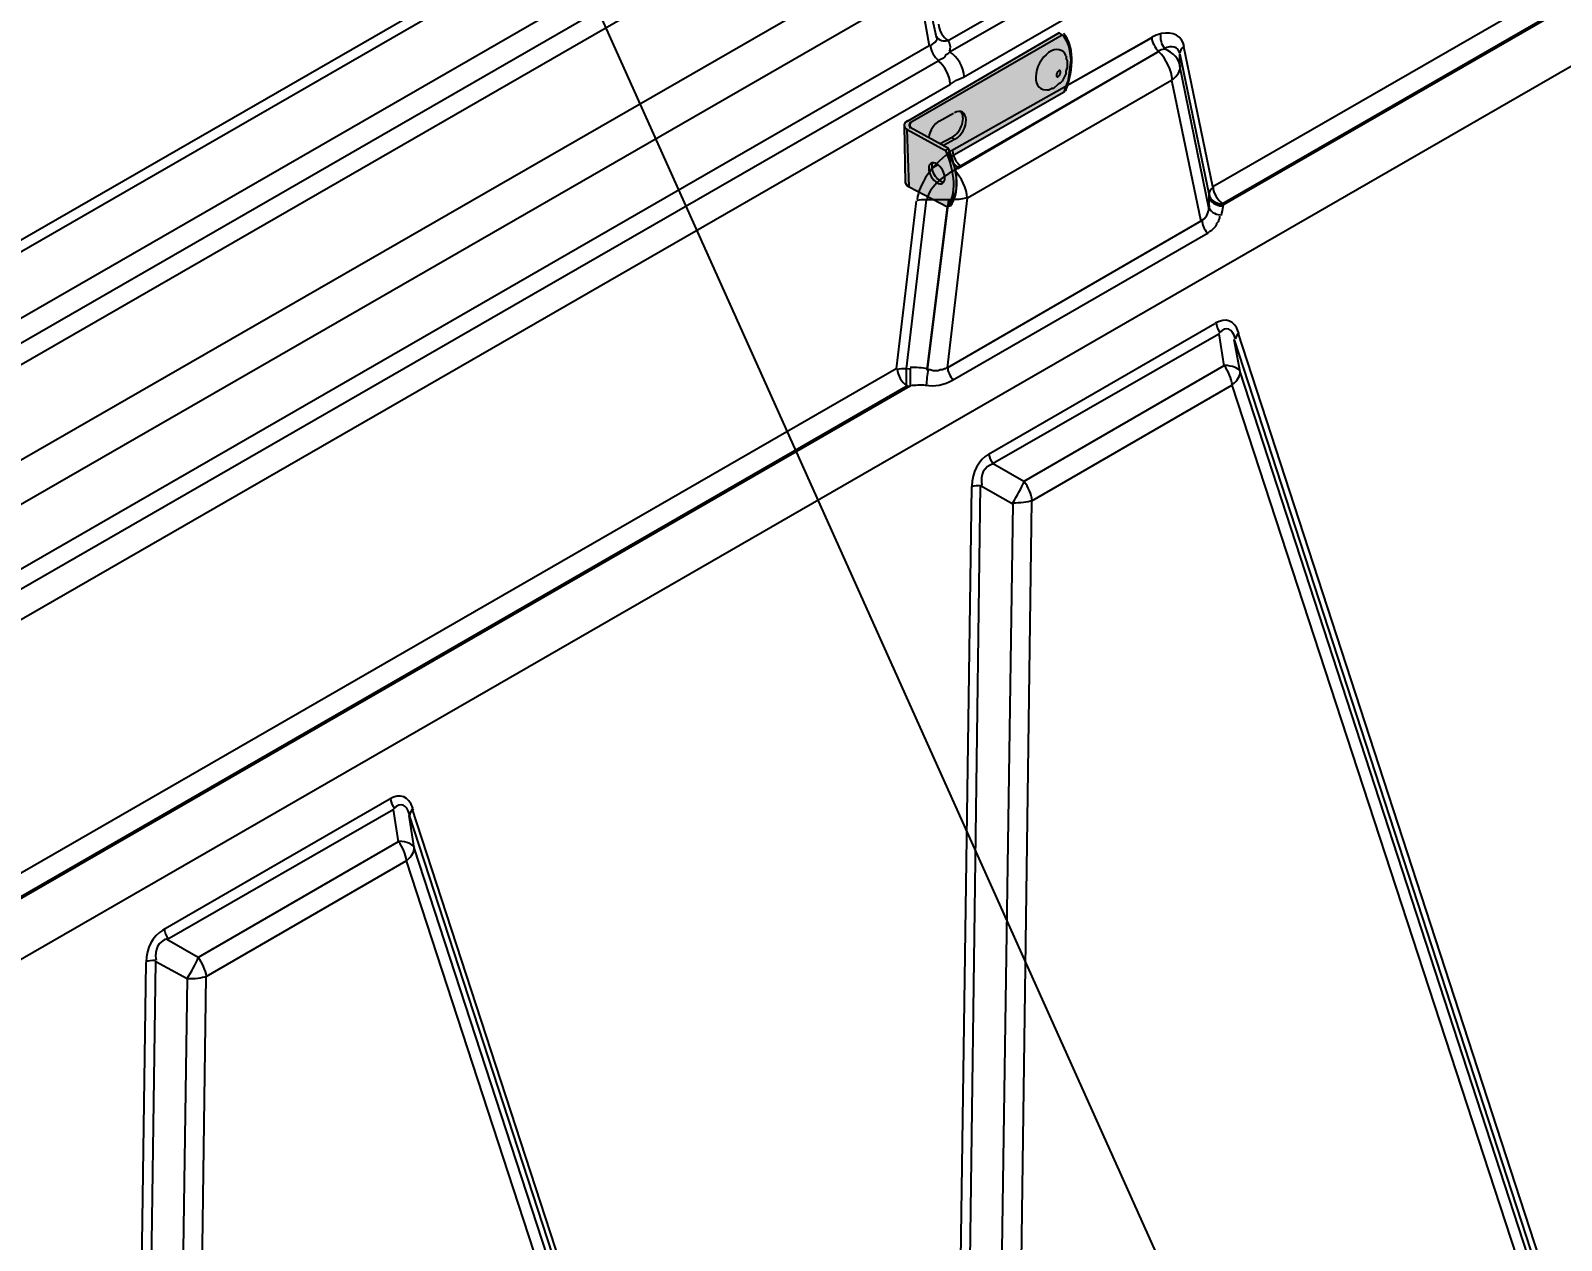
# Model space of a CAD drawing. Header units: feet. Extents: x -689 to 1837, y -511 to 1546.
# Drawn here: x 98.22 to 126.08, y 1274.64 to 1296.65 of the extents above; entities that cross this region are included whole.
import ezdxf
from ezdxf import colors
from ezdxf.entities.mleader import LeaderData, LeaderLine
from ezdxf.math import Vec2, Vec3

# ---------------------------------------------------------------- set-up
doc = ezdxf.new("R2010")
doc.units = ezdxf.units.FT
doc.header["$MEASUREMENT"] = 0
doc.layers.add('EQUIPMENT', color=6, linetype='Continuous')
doc.layers.add('TEXT', color=1, linetype='Continuous')
doc.styles.add('NEI-A', font='arial.ttf')

msp = doc.modelspace()

# ---------------------------------------------------------------- linework, layer by layer
at = {"layer": 'EQUIPMENT'}
for points in [[(139.98306, 1316.98545), (87.1371, 1286.56287)], [(140.1478, 1316.87562), (87.32015, 1286.45304)], [(88.01573, 1284.80561), (140.87999, 1315.24649)], [(143.46097, 1312.64721), (118.25526, 1298.13151), (118.07221, 1298.03998), (118.0356, 1298.03998), (117.99899, 1298.02168), (117.98069, 1298.00337), (114.94209, 1296.26442), (114.90548, 1296.22781), (114.86887, 1296.2095), (114.85057, 1296.17289), (114.83226, 1296.15459), (114.75904, 1296.11798), (114.74074, 1296.09967), (89.51672, 1281.58397), (89.4069, 1281.51075), (89.18724, 1281.40092), (89.0591, 1281.346), (88.96758, 1281.30939), (88.87606, 1281.25448)], [(89.11402, 1280.79686), (89.20554, 1280.85177), (89.26046, 1280.88838), (89.31537, 1280.90669), (89.53503, 1281.03482), (89.73638, 1281.16296), (114.9604, 1295.67866), (115.07023, 1295.75188), (115.19836, 1295.8068), (118.23696, 1297.56406), (118.36509, 1297.63728), (118.47492, 1297.7105), (143.69893, 1312.2262), (143.90029, 1312.35434), (144.11994, 1312.46416), (144.17486, 1312.50077), (144.21147, 1312.53738), (144.26638, 1312.55569), (144.30299, 1312.5923)], [(144.11994, 1312.46416), (144.39451, 1307.99779), (119.73795, 1293.81157), (119.20711, 1296.35594)], [(88.50996, 1274.62814), (88.72962, 1274.66475), (88.82114, 1274.70136), (88.93097, 1274.71967), (89.02249, 1274.75628), (89.11402, 1274.77458), (89.22385, 1274.81119), (89.4069, 1274.88441), (89.49842, 1274.90271), (89.68147, 1274.97593), (89.77299, 1275.03085), (89.84621, 1275.06746), (89.93773, 1275.10407), (90.01095, 1275.14068), (90.10248, 1275.19559), (90.1757, 1275.2322), (144.99857, 1306.80798)], [(113.97194, 1298.00337), (89.02249, 1283.65241)], [(114.90548, 1296.46577), (117.61459, 1298.02168)], [(114.55769, 1297.21627), (114.70413, 1296.53899), (114.70413, 1296.52068)], [(130.37304, 1297.01491), (130.08016, 1276.56845), (125.76023, 1274.079), (120.19557, 1291.15738)], [(116.99223, 1296.5756), (116.93731, 1296.61221), (114.17329, 1295.00139)], [(114.2282, 1294.87325), (114.2282, 1294.98308), (116.99223, 1296.5756)], [(117.02884, 1295.53222), (117.06545, 1295.64205), (117.10206, 1295.73358), (117.12036, 1295.84341), (117.13867, 1295.98984), (117.15697, 1296.11798), (117.13867, 1296.24611), (117.12036, 1296.35594), (117.08375, 1296.44746), (117.02884, 1296.53899), (116.99223, 1296.5756)], [(115.05192, 1294.14106), (118.73119, 1296.26442), (115.08853, 1294.14106)], [(117.06545, 1296.1912), (117.06545, 1296.15459)], [(117.08375, 1296.11798), (117.06545, 1296.15459)], [(117.08375, 1296.11798), (117.08375, 1295.97154)], [(117.06545, 1295.88002), (116.99223, 1295.73358), (116.95562, 1295.69697), (116.91901, 1295.67866)], [(117.06545, 1295.88002), (117.06545, 1295.91663), (117.08375, 1295.97154)], [(114.90548, 1290.51671), (115.27158, 1293.61022), (118.98745, 1295.75188), (119.51829, 1293.18921), (114.90548, 1290.51671), (114.88718, 1290.51671), (114.86887, 1290.4984), (114.85057, 1290.4984), (114.81396, 1290.4801), (114.77735, 1290.4801), (114.74074, 1290.46179), (114.64921, 1290.46179), (114.5943, 1290.4801), (114.53939, 1290.4801), (114.90548, 1293.44548)], [(117.02884, 1295.53222), (114.9787, 1294.36072)], [(116.80918, 1295.60544), (116.79088, 1295.58714), (116.75427, 1295.56883), (116.71766, 1295.56883)], [(116.80918, 1295.60544), (116.84579, 1295.60544), (116.91901, 1295.67866)], [(114.17329, 1295.00139), (114.13668, 1294.98308), (114.11838, 1294.94647), (114.11838, 1294.92817)], [(115.01531, 1295.14782), (114.75904, 1295.00139)], [(114.11838, 1294.92817), (114.13668, 1293.88479)], [(114.2099, 1293.81157), (114.17329, 1294.85495), (114.86887, 1294.47055), (114.92379, 1294.50716), (114.2282, 1294.89156)], [(114.77735, 1294.59868), (114.9787, 1294.70851), (115.03362, 1294.6719), (114.83226, 1294.56207)], [(114.74074, 1294.21428), (114.61261, 1294.14106)], [(114.9604, 1293.46378), (114.9787, 1293.5187), (115.01531, 1293.57361), (115.03362, 1293.62853), (115.07023, 1293.77496), (115.07023, 1294.04954), (115.05192, 1294.14106), (115.01531, 1294.23258), (114.99701, 1294.3058), (114.9787, 1294.36072)], [(114.13668, 1293.88479), (114.15499, 1293.84818), (114.17329, 1293.82988), (114.2099, 1293.81157), (114.90548, 1293.44548)], [(114.33803, 1293.55531), (113.97194, 1290.4984), (89.31537, 1276.29388), (89.31537, 1280.90669)], [(114.92379, 1293.57361), (114.53939, 1290.4801)], [(114.9604, 1293.46378), (114.90548, 1293.44548)], [(119.77456, 1291.32212), (115.65598, 1288.9425)], [(125.70531, 1273.91426), (125.72362, 1273.58477), (120.23218, 1290.44349), (120.12235, 1291.02924), (125.68701, 1273.95087)], [(89.49842, 1275.9827), (114.15499, 1290.18722), (114.2282, 1290.18722), (89.66316, 1276.03761)], [(115.3448, 1288.35674), (115.05192, 1267.91028), (110.73199, 1265.42083), (105.16733, 1282.49921)], [(104.74632, 1282.66395), (100.62774, 1280.28433)], [(100.31656, 1279.69857), (100.02368, 1259.25211), (92.81159, 1255.09692), (90.1757, 1275.2322)], [(100.20673, 1259.27042), (100.4996, 1279.71688), (101.06705, 1279.4057), (100.77418, 1259.23381), (100.20673, 1259.23381)]]:
    msp.add_lwpolyline(points, dxfattribs=at)
for points in [[(87.85099, 1285.09849), (87.85099, 1285.55611), (140.67864, 1315.97869), (140.71525, 1315.53937)], [(114.576, 1296.37425), (89.37029, 1281.85854), (89.37029, 1283.04835), (114.33803, 1297.41762), (114.33803, 1297.39931), (114.37464, 1297.28949), (114.41125, 1297.19796), (114.42956, 1297.10644), (114.46617, 1296.99661)], [(115.7292, 1288.77775), (119.84778, 1291.13907), (119.9393, 1290.55332), (116.29665, 1288.44827)], [(120.08574, 1290.20553), (125.55888, 1273.43833), (116.16851, 1268.02011), (116.44309, 1288.10048)], [(100.70096, 1280.11958), (104.81954, 1282.4809), (104.91106, 1281.89515), (101.26841, 1279.7901)], [(105.0575, 1281.54736), (110.53063, 1264.78016), (101.14027, 1259.38024), (101.41484, 1279.44231)]]:
    msp.add_lwpolyline(points, close=True, dxfattribs=at)
for points in [[(145.21823, 1310.06624, -0.52727145), (144.48604, 1307.61339), (119.90269, 1293.46378), (119.90269, 1293.50039), (144.55926, 1307.70492)], [(114.91468, 1294.4299, -0.02832302), (114.9787, 1294.47055), (118.62136, 1296.52068), (117.06545, 1295.64205)], [(119.51829, 1293.18921, 0.280416), (119.66473, 1293.42717), (119.13389, 1296.00815), (119.13389, 1296.22781), (119.66473, 1293.68344), (119.66473, 1293.62853)], [(115.01531, 1293.57361), (114.52108, 1293.57361), (114.15499, 1290.4984), (114.22882, 1290.50699, 0.01469613), (114.2306, 1290.1991, -0.033005), (114.50278, 1290.20553, 0.18567766), (114.99701, 1290.29705), (119.60982, 1292.95125), (119.64643, 1292.96955), (119.68303, 1293.00616), (119.71964, 1293.02447), (119.79286, 1293.09769), (119.81117, 1293.1343), (119.81117, 1293.1526), (119.84778, 1293.18921), (119.84778, 1293.20751), (119.86608, 1293.24412), (119.86608, 1293.28073)]]:
    msp.add_lwpolyline(points, format="xyb", dxfattribs=at)
for points in [[(115.23497, 1267.92859), (115.50954, 1288.37505), (116.09529, 1288.04556), (115.80242, 1267.89198), (115.23497, 1267.89198, -0.0316734)], [(110.67707, 1265.27439), (110.69538, 1264.9449), (105.20394, 1281.78532), (105.11241, 1282.37107), (110.67707, 1265.29269, -0.00494149)]]:
    msp.add_lwpolyline(points, format="xyb", close=True, dxfattribs=at)
for centre, radius, start, end in [((125.22317, 1293.63496), 5.55867, 179.779771, 181.907641), ((122.2515, 1292.88352), 2.39848, 166.005718, 170.309774), ((119.45195, 1290.41703), 5.29711, 179.026978, 182.394842), ((114.23655, 1288.42933), 2.09715, 81.453537, 90.194735), ((113.72762, 1289.58764), 2.81591, 327.229632, 336.355934), ((98.69938, 1280.92947), 2.81591, 327.229632, 336.355934)]:
    msp.add_arc(centre, radius, start, end, dxfattribs=at)
for points in [[(114.74354, 1296.77182), (114.74859, 1296.66218), (114.82575, 1296.53148), (114.91804, 1296.47621)], [(118.78971, 1296.60583), (118.76975, 1296.50995), (118.79743, 1296.39929), (118.85881, 1296.32964)], [(119.21639, 1296.3669), (119.17804, 1296.55372), (119.01843, 1296.64053), (118.79041, 1296.59858)], [(114.5971, 1296.38742), (114.60156, 1296.29062), (114.66273, 1296.1752), (114.74337, 1296.11142)], [(114.60322, 1296.39334), (114.68905, 1296.42919), (114.73182, 1296.48472), (114.7193, 1296.54407)], [(114.71165, 1296.53535), (114.75248, 1296.47729), (114.83131, 1296.45263), (114.91667, 1296.47123)], [(114.94662, 1296.27798), (114.97206, 1296.34599), (114.96203, 1296.41643), (114.91775, 1296.48068)], [(117.06612, 1296.19619), (117.01582, 1296.32251), (116.88321, 1296.34672), (116.7491, 1296.25408)], [(117.05379, 1295.55214), (117.22231, 1295.97238), (117.20942, 1296.38453), (117.02102, 1296.59998)], [(118.62415, 1296.53386), (118.62813, 1296.44761), (118.67739, 1296.34519), (118.74708, 1296.27827)], [(118.78696, 1296.59244), (118.73467, 1296.58353), (118.68032, 1296.56339), (118.626, 1296.53278)], [(119.13345, 1296.24172), (119.10608, 1296.36243), (118.99754, 1296.39297), (118.8438, 1296.32322)], [(119.20729, 1296.36275), (119.16185, 1296.32738), (119.13657, 1296.28406), (119.13702, 1296.24232)], [(114.95608, 1295.68991), (114.94988, 1295.83723), (114.85705, 1296.01253), (114.73411, 1296.10911)], [(115.21235, 1295.81804), (115.20532, 1295.9849), (115.08813, 1296.18337), (114.94731, 1296.26691)], [(116.7491, 1296.25408), (116.61498, 1296.16144), (116.51655, 1295.97762), (116.51378, 1295.81464)], [(118.85059, 1296.31836), (118.81606, 1296.31241), (118.78015, 1296.29901), (118.74426, 1296.2787)], [(118.99993, 1295.75093), (118.99284, 1295.92722), (118.89273, 1296.13596), (118.75007, 1296.27189)], [(119.14611, 1296.00645), (119.1202, 1296.14166), (119.01399, 1296.25776), (118.86265, 1296.31631)], [(116.51378, 1295.81464), (116.51101, 1295.65167), (116.60468, 1295.55471), (116.73769, 1295.58286)], [(116.90396, 1295.88383), (116.88725, 1295.85263), (116.88455, 1295.82154), (116.89792, 1295.81438)], [(116.89792, 1295.81438), (116.91129, 1295.80723), (116.93566, 1295.82671), (116.95237, 1295.8579)], [(116.95841, 1295.92734), (116.94504, 1295.9345), (116.92066, 1295.91502), (116.90396, 1295.88383)], [(116.95237, 1295.8579), (116.96907, 1295.88909), (116.97177, 1295.92018), (116.95841, 1295.92734)], [(119.00323, 1295.7598), (119.09568, 1295.83239), (119.14701, 1295.92143), (119.14591, 1296.00732)], [(115.24611, 1295.0331), (115.2408, 1295.16412), (115.14545, 1295.21926), (115.03315, 1295.15626)], [(114.18007, 1295.01846), (114.09789, 1294.97032), (114.09789, 1294.89496), (114.18008, 1294.85015)], [(114.24484, 1294.9809), (114.19835, 1294.95491), (114.1983, 1294.91433), (114.24471, 1294.89026)], [(114.75858, 1295.00982), (114.66375, 1294.95661), (114.58461, 1294.834), (114.56783, 1294.71428)], [(114.99747, 1294.71838), (115.07357, 1294.76108), (115.14129, 1294.84978), (115.17298, 1294.94826)], [(115.05239, 1294.68177), (115.16469, 1294.74478), (115.25142, 1294.90207), (115.24611, 1295.0331)], [(115.17298, 1294.94826), (115.20467, 1295.04674), (115.19501, 1295.13852), (115.14796, 1295.18612)], [(114.92505, 1294.42582), (114.61832, 1294.1992), (114.39056, 1293.86062), (114.3561, 1293.58)], [(114.9072, 1293.44698), (115.0719, 1293.667), (115.05672, 1294.0771), (114.86861, 1294.48962)], [(114.96212, 1293.46528), (115.12681, 1293.6853), (115.11163, 1294.09541), (114.92353, 1294.50793)], [(114.92547, 1294.42856), (114.941, 1294.33665), (115.01491, 1294.2246), (115.10036, 1294.16344)], [(114.9998, 1294.46542), (115.00438, 1294.3661), (115.06856, 1294.24763), (115.15165, 1294.18511)], [(115.10188, 1294.15305), (114.79296, 1294.00118), (114.56491, 1293.77256), (114.53219, 1293.58193)], [(114.60823, 1294.24111), (114.55128, 1294.20831), (114.55216, 1294.10006), (114.61018, 1293.99931)], [(114.64058, 1294.25691), (114.60717, 1294.20983), (114.61725, 1294.11899), (114.66509, 1294.03592)], [(114.81639, 1294.11807), (114.75837, 1294.21881), (114.66517, 1294.2739), (114.60823, 1294.24111)], [(114.81834, 1293.87627), (114.87528, 1293.90906), (114.87441, 1294.01732), (114.81639, 1294.11807)], [(115.26575, 1293.60927), (115.25888, 1293.78016), (115.16449, 1293.98219), (115.02776, 1294.11865)], [(114.13677, 1293.90599), (114.13769, 1293.87514), (114.15978, 1293.84613), (114.19838, 1293.82508)], [(114.61018, 1293.99931), (114.6682, 1293.89856), (114.76139, 1293.84348), (114.81834, 1293.87627)], [(114.66509, 1294.03592), (114.71293, 1293.95285), (114.78645, 1293.89854), (114.84393, 1293.90381)], [(114.52806, 1293.57441), (114.46291, 1293.58062), (114.40065, 1293.57588), (114.35498, 1293.56124)], [(115.01693, 1293.58516), (115.1135, 1293.58424), (115.20196, 1293.596), (115.2712, 1293.61896)], [(119.73812, 1293.80008), (119.69268, 1293.76471), (119.66741, 1293.72139), (119.66786, 1293.67965)], [(119.66771, 1293.67893), (119.68653, 1293.57646), (119.79009, 1293.50071), (119.91179, 1293.50039)], [(119.66771, 1293.64232), (119.68653, 1293.53985), (119.79009, 1293.4641), (119.91179, 1293.46378)], [(119.74075, 1293.80645), (119.7458, 1293.69681), (119.82296, 1293.5661), (119.91525, 1293.51083)], [(119.66771, 1293.44259), (119.6841, 1293.36846), (119.76659, 1293.31119), (119.8721, 1293.30067)], [(119.53939, 1293.20239), (119.54282, 1293.12805), (119.58005, 1293.04061), (119.63649, 1292.97428)], [(120.20341, 1291.16375), (120.13325, 1291.38039), (119.97663, 1291.44154), (119.7813, 1291.32856)], [(119.79866, 1291.32419), (119.80747, 1291.2672), (119.83363, 1291.20557), (119.87139, 1291.15287)], [(120.1463, 1291.05072), (120.09085, 1291.23694), (119.98418, 1291.27819), (119.85879, 1291.16192)], [(120.21645, 1291.15491), (120.17234, 1291.11825), (120.14809, 1291.0766), (120.14902, 1291.03912)], [(114.16196, 1290.49921), (114.09681, 1290.50541), (114.03455, 1290.50067), (113.98889, 1290.48603)], [(113.99304, 1290.49328), (113.9981, 1290.38364), (114.07526, 1290.25293), (114.16755, 1290.19766)], [(114.55841, 1290.48979), (114.53902, 1290.39542), (114.52417, 1290.28104), (114.52162, 1290.20636)], [(114.90828, 1290.52989), (114.91171, 1290.45555), (114.94893, 1290.36811), (115.00538, 1290.30178)], [(120.09242, 1290.20976), (120.07501, 1290.32616), (120.02192, 1290.45181), (119.94484, 1290.55908)], [(120.2337, 1290.45248), (120.19992, 1290.5139), (120.09498, 1290.5552), (119.95088, 1290.56379)], [(120.0971, 1290.21419), (120.18676, 1290.28947), (120.23588, 1290.37521), (120.23364, 1290.45256)], [(115.66471, 1288.95117), (115.47107, 1288.8397), (115.355, 1288.62209), (115.35187, 1288.36465)], [(115.66177, 1288.94457), (115.67059, 1288.88757), (115.69675, 1288.82595), (115.7345, 1288.77325)], [(115.7405, 1288.77159), (115.57142, 1288.72096), (115.49457, 1288.57658), (115.53339, 1288.38244)], [(115.52237, 1288.375), (115.45685, 1288.37614), (115.39362, 1288.36855), (115.34659, 1288.35391)], [(116.44977, 1288.10471), (116.43235, 1288.22111), (116.37926, 1288.34676), (116.30219, 1288.45402)], [(116.09687, 1288.06396), (116.23034, 1288.06164), (116.35915, 1288.07771), (116.45496, 1288.10866)], [(105.17517, 1282.50558), (105.10501, 1282.72222), (104.94839, 1282.78337), (104.75306, 1282.67039)], [(104.77042, 1282.66602), (104.77923, 1282.60903), (104.80539, 1282.5474), (104.84315, 1282.4947)], [(105.11806, 1282.39255), (105.06261, 1282.57877), (104.95594, 1282.62002), (104.83055, 1282.50375)], [(105.18821, 1282.49674), (105.1441, 1282.46008), (105.11985, 1282.41843), (105.12078, 1282.38095)], [(105.06418, 1281.55159), (105.04677, 1281.66799), (104.99368, 1281.79364), (104.9166, 1281.90091)], [(105.20546, 1281.79431), (105.17167, 1281.85573), (105.06674, 1281.89703), (104.92264, 1281.90562)], [(105.06886, 1281.55602), (105.15852, 1281.6313), (105.20764, 1281.71704), (105.2054, 1281.79439)], [(100.63647, 1280.293), (100.44283, 1280.18153), (100.32676, 1279.96392), (100.32363, 1279.70648)], [(100.65184, 1280.3047), (100.66065, 1280.24771), (100.68681, 1280.18608), (100.72457, 1280.13338)], [(100.71226, 1280.13172), (100.54318, 1280.0811), (100.46633, 1279.93672), (100.50515, 1279.74258)], [(100.49413, 1279.73513), (100.42861, 1279.73627), (100.36538, 1279.72868), (100.31835, 1279.71405)], [(101.42153, 1279.44654), (101.40411, 1279.56294), (101.35102, 1279.68859), (101.27395, 1279.79585)], [(101.06863, 1279.40579), (101.2021, 1279.40347), (101.33091, 1279.41954), (101.42672, 1279.45049)]]:
    msp.add_open_spline(points, degree=3, dxfattribs=at)
for points in [[(116.93731, 1296.61221), (116.99223, 1296.5756), (114.17329, 1295.00139)], [(116.99223, 1296.5756), (114.17329, 1295.00139), (117.02884, 1296.53899)], [(117.02884, 1296.53899), (117.08375, 1296.44746), (114.17329, 1295.00139)], [(117.08375, 1296.44746), (114.17329, 1295.00139), (117.12036, 1296.35594)], [(117.12036, 1296.35594), (117.13867, 1296.24611), (114.17329, 1295.00139)], [(117.13867, 1296.24611), (114.17329, 1295.00139), (117.15697, 1296.11798)], [(117.15697, 1296.11798), (117.13867, 1295.98984), (114.17329, 1295.00139)], [(117.13867, 1295.98984), (114.17329, 1295.00139), (117.12036, 1295.84341)], [(117.12036, 1295.84341), (117.10206, 1295.73358), (114.17329, 1295.00139)], [(117.10206, 1295.73358), (114.17329, 1295.00139), (117.06545, 1295.64205)], [(117.06545, 1295.64205), (117.02884, 1295.53222), (114.17329, 1295.00139)], [(117.02884, 1295.53222), (114.17329, 1295.00139), (114.9787, 1294.36072)], [(114.11838, 1294.94647), (114.9787, 1294.36072), (114.13668, 1294.98308)], [(114.9787, 1294.36072), (114.11838, 1294.92817), (114.11838, 1294.94647)], [(114.9787, 1294.36072), (114.13668, 1294.98308), (114.17329, 1295.00139)], [(114.13668, 1293.88479), (114.9787, 1294.36072), (114.11838, 1294.92817)], [(114.9787, 1294.36072), (114.99701, 1294.3058), (114.13668, 1293.88479)], [(114.99701, 1294.3058), (114.13668, 1293.88479), (115.01531, 1294.23258)], [(115.01531, 1294.23258), (115.05192, 1294.14106), (114.13668, 1293.88479)], [(115.05192, 1294.14106), (114.13668, 1293.88479), (115.07023, 1294.04954)], [(114.13668, 1293.88479), (115.07023, 1293.95801), (115.07023, 1294.04954)], [(115.07023, 1293.86649), (114.13668, 1293.88479), (115.07023, 1293.95801)], [(114.15499, 1293.84818), (115.07023, 1293.86649), (114.13668, 1293.88479)], [(115.07023, 1293.77496), (114.15499, 1293.84818), (115.07023, 1293.86649)], [(114.17329, 1293.82988), (115.07023, 1293.77496), (114.15499, 1293.84818)], [(114.17329, 1293.82988), (114.2099, 1293.81157), (115.07023, 1293.77496)], [(114.2099, 1293.81157), (115.07023, 1293.77496), (114.90548, 1293.44548)], [(115.07023, 1293.77496), (114.90548, 1293.44548), (115.05192, 1293.70174)], [(115.05192, 1293.70174), (115.03362, 1293.62853), (114.90548, 1293.44548)], [(115.03362, 1293.62853), (114.90548, 1293.44548), (115.01531, 1293.57361)], [(115.01531, 1293.57361), (114.9787, 1293.5187), (114.90548, 1293.44548)], [(114.9787, 1293.5187), (114.90548, 1293.44548), (114.9604, 1293.46378)]]:
    msp.add_solid(points, dxfattribs=at)

# ---------------------------------------------------------------- leaders
at = {"layer": 'TEXT'}
ml = msp.add_multileader_mtext('Standard', dxfattribs=at)
ml.set_content('{\\H1.08333x;2 POS. 35kV 600 A,P JUNCTION INSERT SEE DETAIL 1.}', color=256, style='NEI-A')
ml.set_leader_properties()
ml.build(insert=Vec2(0, 0))
ml.multileader.update_dxf_attribs({"dogleg_length": 0.0625, "arrow_head_size": 2.5, "scale": 20})
ctx = ml.context
ctx.base_point, ctx.scale, ctx.char_height, ctx.arrow_head_size, ctx.landing_gap_size, ctx.plane_origin = Vec3(125.03226, 1263.11274), 20, 2, 2.5, 1.5, Vec3(80.91053, 1283.44209)
notes = []
notes.append((ctx, [(0, (1, 1, 0), (123.78226, 1263.11274), (1, 0), 1.25, [(0, [(100.17621, 1315.6458)], 0, [])])]))
ctx.mtext.insert, ctx.mtext.width, ctx.mtext.line_spacing_factor, ctx.mtext.flow_direction = Vec3(126.53226, 1264.13122), 32.8297529, 0.9, 5
for ctx, leaders in notes:
    for number, flags, end, landing, length, lines in leaders:
        leader = LeaderData()
        leader.index, (leader.has_last_leader_line, leader.has_dogleg_vector, leader.attachment_direction) = number, flags
        leader.last_leader_point, leader.dogleg_vector, leader.dogleg_length = Vec3(end), Vec3(landing), length
        for number, points, colour, breaks in lines:
            line = LeaderLine()
            line.index, line.vertices, line.color, line.breaks = number, Vec3.list(points), colors.encode_raw_color(colour), breaks
            leader.lines.append(line)
        ctx.leaders.append(leader)

doc.saveas('drawing.dxf')
